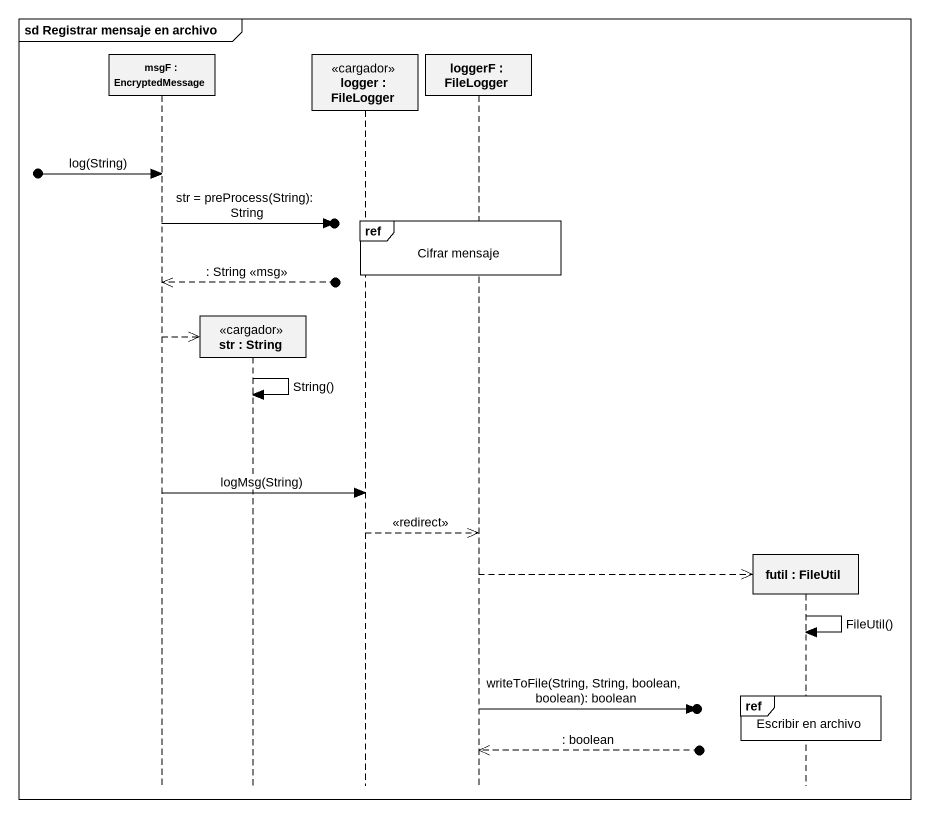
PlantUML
@startuml
mainframe sd Registrar mensaje en archivo
hide footbox
participant "msgF : EncryptedMessage" as msgF
participant "str : String" as str <<cargador>>
participant "logger : FileLogger" as logger <<cargador>>
participant "loggerF : FileLogger" as loggerF
participant "futil : FileUtil" as futil

[o-> msgF : log(String)
ref over logger, loggerF : Cifrar mensaje
msgF ->o] : str = preProcess(String): String
msgF <<--o] : : String <<msg>>
msgF -->> str **
str -> str : String()
msgF -> logger : logMsg(String)
logger -->> loggerF : <<redirect>>
loggerF -->> futil **
futil -> futil : FileUtil()
ref over futil : Escribir en archivo
loggerF ->o] : writeToFile(String, String, boolean, boolean): boolean
loggerF <<--o] : : boolean
@enduml
